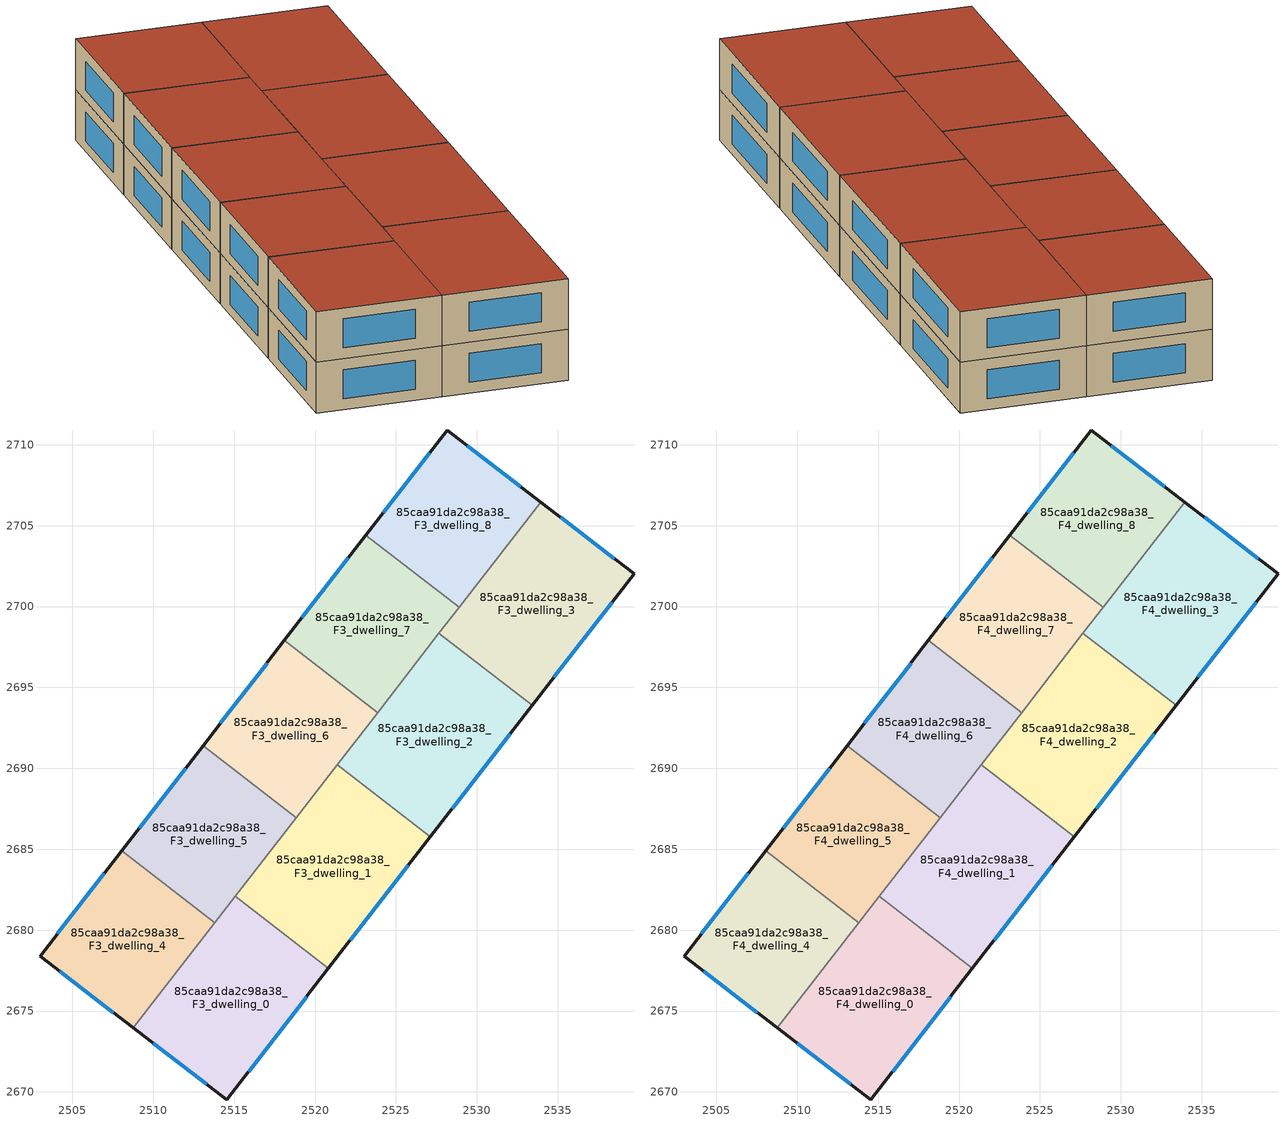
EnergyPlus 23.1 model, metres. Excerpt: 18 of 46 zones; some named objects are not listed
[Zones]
85caa91da2c98a38_F3_dwelling_0
 floor to 85caa91da2c98a38_F2_dwelling_0 (EU_floor_Construction): 2520.82,2677.64 2514.54,2669.52 2508.77,2673.96 2515.07,2682.09 z9
 wall outside (EU_wall_Construction): 2508.77,2673.96 2514.54,2669.52 2520.82,2677.64 z9:12
 wall to 85caa91da2c98a38_F3_dwelling_1 (EU_wall_Construction): 2520.82,2677.64 2515.07,2682.09 z9:12
 wall to 85caa91da2c98a38_F3_dwelling_4 (EU_wall_Construction): 2513.79,2680.45 2508.77,2673.96 z9:12
 wall to 85caa91da2c98a38_F3_dwelling_5 (EU_wall_Construction): 2515.07,2682.09 2513.79,2680.45 z9:12
 window (EU_Window_Construction): 2515.88,2671.26 2519.48,2675.9 / 2510,2673.01 2513.3,2670.47 z9.64:11.36
85caa91da2c98a38_F3_dwelling_1
 floor to 85caa91da2c98a38_F2_dwelling_1 (EU_floor_Construction): 2527.12,2685.76 2520.82,2677.64 2515.07,2682.09 2521.36,2690.22 z9
 wall outside (EU_wall_Construction): 2520.82,2677.64 2527.12,2685.76 z9:12
 wall to 85caa91da2c98a38_F3_dwelling_2 (EU_wall_Construction): 2527.12,2685.76 2521.36,2690.22 z9:12
 wall to 85caa91da2c98a38_F3_dwelling_5 (EU_wall_Construction): 2518.83,2686.95 2515.07,2682.09 z9:12
 wall to 85caa91da2c98a38_F3_dwelling_6 (EU_wall_Construction): 2521.36,2690.22 2518.83,2686.95 z9:12
 window (EU_Window_Construction): 2522.17,2679.38 2525.77,2684.02 z9.64:11.36
85caa91da2c98a38_F3_dwelling_2
 floor to 85caa91da2c98a38_F2_dwelling_2 (EU_floor_Construction): 2533.41,2693.89 2527.12,2685.76 2521.36,2690.22 2527.66,2698.34 z9
 wall outside (EU_wall_Construction): 2527.12,2685.76 2533.41,2693.89 z9:12
 wall to 85caa91da2c98a38_F3_dwelling_3 (EU_wall_Construction): 2533.41,2693.89 2527.66,2698.34 z9:12
 wall to 85caa91da2c98a38_F3_dwelling_7 (EU_wall_Construction): 2527.66,2698.34 2523.86,2693.45 z9:12
 wall to 85caa91da2c98a38_F3_dwelling_6 (EU_wall_Construction): 2523.86,2693.45 2521.36,2690.22 z9:12
 window (EU_Window_Construction): 2528.46,2687.5 2532.06,2692.15 z9.64:11.36
85caa91da2c98a38_F3_dwelling_3
 floor to 85caa91da2c98a38_F2_dwelling_3 (EU_floor_Construction): 2539.71,2702.02 2533.41,2693.89 2527.66,2698.34 2533.94,2706.46 z9
 wall outside (EU_wall_Construction): 2533.41,2693.89 2539.71,2702.02 2533.94,2706.46 z9:12
 wall to 85caa91da2c98a38_F3_dwelling_8 (EU_wall_Construction): 2533.94,2706.46 2528.9,2699.95 z9:12
 wall to 85caa91da2c98a38_F3_dwelling_7 (EU_wall_Construction): 2528.9,2699.95 2527.66,2698.34 z9:12
 window (EU_Window_Construction): 2538.47,2702.97 2535.18,2705.51 / 2534.76,2695.63 2538.36,2700.28 z9.64:11.36
85caa91da2c98a38_F3_dwelling_4
 floor to 85caa91da2c98a38_F2_dwelling_4 (EU_floor_Construction): 2513.79,2680.45 2508.77,2673.96 2503,2678.39 2508.04,2684.91 z9
 wall outside (EU_wall_Construction): 2508.04,2684.91 2503,2678.39 2508.77,2673.96 z9:12
 wall to 85caa91da2c98a38_F3_dwelling_5 (EU_wall_Construction): 2513.79,2680.45 2508.04,2684.91 z9:12
 window (EU_Window_Construction): 2504.23,2677.44 2507.53,2674.91 / 2506.96,2683.51 2504.08,2679.79 z9.64:11.36
85caa91da2c98a38_F3_dwelling_5
 floor to 85caa91da2c98a38_F2_dwelling_5 (EU_floor_Construction): 2518.83,2686.95 2513.79,2680.45 2508.04,2684.91 2513.07,2691.41 z9
 wall outside (EU_wall_Construction): 2513.07,2691.41 2508.04,2684.91 z9:12
 wall to 85caa91da2c98a38_F3_dwelling_6 (EU_wall_Construction): 2518.83,2686.95 2513.07,2691.41 z9:12
 window (EU_Window_Construction): 2512,2690.01 2509.12,2686.3 z9.64:11.36
85caa91da2c98a38_F3_dwelling_6
 floor to 85caa91da2c98a38_F2_dwelling_6 (EU_floor_Construction): 2523.86,2693.45 2518.83,2686.95 2513.07,2691.41 2518.11,2697.9 z9
 wall outside (EU_wall_Construction): 2518.11,2697.9 2513.07,2691.41 z9:12
 wall to 85caa91da2c98a38_F3_dwelling_7 (EU_wall_Construction): 2523.86,2693.45 2518.11,2697.9 z9:12
 window (EU_Window_Construction): 2517.03,2696.51 2514.15,2692.8 z9.64:11.36
85caa91da2c98a38_F3_dwelling_7
 floor to 85caa91da2c98a38_F2_dwelling_7 (EU_floor_Construction): 2528.9,2699.95 2523.86,2693.45 2518.11,2697.9 2523.14,2704.4 z9
 wall outside (EU_wall_Construction): 2523.14,2704.4 2518.11,2697.9 z9:12
 wall to 85caa91da2c98a38_F3_dwelling_8 (EU_wall_Construction): 2528.9,2699.95 2523.14,2704.4 z9:12
 window (EU_Window_Construction): 2522.06,2703.01 2519.19,2699.3 z9.64:11.36
85caa91da2c98a38_F3_dwelling_8
 floor to 85caa91da2c98a38_F2_dwelling_8 (EU_floor_Construction): 2533.94,2706.46 2528.9,2699.95 2523.14,2704.4 2528.17,2710.89 z9
 wall outside (EU_wall_Construction): 2533.94,2706.46 2528.17,2710.89 2523.14,2704.4 z9:12
 window (EU_Window_Construction): 2527.09,2709.5 2524.22,2705.79 / 2532.7,2707.41 2529.41,2709.94 z9.64:11.36
85caa91da2c98a38_F4_dwelling_0
 floor to 85caa91da2c98a38_F3_dwelling_0 (EU_floor_Construction): 2520.82,2677.64 2514.54,2669.52 2508.77,2673.96 2515.07,2682.09 z12
 wall outside (EU_wall_Construction): 2508.77,2673.96 2514.54,2669.52 2520.82,2677.64 z12:15
 wall to 85caa91da2c98a38_F4_dwelling_1 (EU_wall_Construction): 2520.82,2677.64 2515.07,2682.09 z12:15
 wall to 85caa91da2c98a38_F4_dwelling_4 (EU_wall_Construction): 2513.79,2680.45 2508.77,2673.96 z12:15
 wall to 85caa91da2c98a38_F4_dwelling_5 (EU_wall_Construction): 2515.07,2682.09 2513.79,2680.45 z12:15
 window (EU_Window_Construction): 2515.88,2671.26 2519.48,2675.9 / 2510,2673.01 2513.3,2670.47 z12.64:14.36
 roof outside (EU_roof_Construction): 2514.54,2669.52 2520.82,2677.64 2515.07,2682.09 2508.77,2673.96 z15
85caa91da2c98a38_F4_dwelling_1
 floor to 85caa91da2c98a38_F3_dwelling_1 (EU_floor_Construction): 2527.12,2685.76 2520.82,2677.64 2515.07,2682.09 2521.36,2690.22 z12
 wall outside (EU_wall_Construction): 2520.82,2677.64 2527.12,2685.76 z12:15
 wall to 85caa91da2c98a38_F4_dwelling_2 (EU_wall_Construction): 2527.12,2685.76 2521.36,2690.22 z12:15
 wall to 85caa91da2c98a38_F4_dwelling_5 (EU_wall_Construction): 2518.83,2686.95 2515.07,2682.09 z12:15
 wall to 85caa91da2c98a38_F4_dwelling_6 (EU_wall_Construction): 2521.36,2690.22 2518.83,2686.95 z12:15
 window (EU_Window_Construction): 2522.17,2679.38 2525.77,2684.02 z12.64:14.36
 roof outside (EU_roof_Construction): 2520.82,2677.64 2527.12,2685.76 2521.36,2690.22 2515.07,2682.09 z15
85caa91da2c98a38_F4_dwelling_2
 floor to 85caa91da2c98a38_F3_dwelling_2 (EU_floor_Construction): 2533.41,2693.89 2527.12,2685.76 2521.36,2690.22 2527.66,2698.34 z12
 wall outside (EU_wall_Construction): 2527.12,2685.76 2533.41,2693.89 z12:15
 wall to 85caa91da2c98a38_F4_dwelling_3 (EU_wall_Construction): 2533.41,2693.89 2527.66,2698.34 z12:15
 wall to 85caa91da2c98a38_F4_dwelling_7 (EU_wall_Construction): 2527.66,2698.34 2523.86,2693.45 z12:15
 wall to 85caa91da2c98a38_F4_dwelling_6 (EU_wall_Construction): 2523.86,2693.45 2521.36,2690.22 z12:15
 window (EU_Window_Construction): 2528.46,2687.5 2532.06,2692.15 z12.64:14.36
 roof outside (EU_roof_Construction): 2527.12,2685.76 2533.41,2693.89 2527.66,2698.34 2521.36,2690.22 z15
85caa91da2c98a38_F4_dwelling_3
 floor to 85caa91da2c98a38_F3_dwelling_3 (EU_floor_Construction): 2539.71,2702.02 2533.41,2693.89 2527.66,2698.34 2533.94,2706.46 z12
 wall outside (EU_wall_Construction): 2533.41,2693.89 2539.71,2702.02 2533.94,2706.46 z12:15
 wall to 85caa91da2c98a38_F4_dwelling_8 (EU_wall_Construction): 2533.94,2706.46 2528.9,2699.95 z12:15
 wall to 85caa91da2c98a38_F4_dwelling_7 (EU_wall_Construction): 2528.9,2699.95 2527.66,2698.34 z12:15
 window (EU_Window_Construction): 2538.47,2702.97 2535.18,2705.51 / 2534.76,2695.63 2538.36,2700.28 z12.64:14.36
 roof outside (EU_roof_Construction): 2533.41,2693.89 2539.71,2702.02 2533.94,2706.46 2527.66,2698.34 z15
85caa91da2c98a38_F4_dwelling_4
 floor to 85caa91da2c98a38_F3_dwelling_4 (EU_floor_Construction): 2513.79,2680.45 2508.77,2673.96 2503,2678.39 2508.04,2684.91 z12
 wall outside (EU_wall_Construction): 2508.04,2684.91 2503,2678.39 2508.77,2673.96 z12:15
 wall to 85caa91da2c98a38_F4_dwelling_5 (EU_wall_Construction): 2513.79,2680.45 2508.04,2684.91 z12:15
 window (EU_Window_Construction): 2504.23,2677.44 2507.53,2674.91 / 2506.96,2683.51 2504.08,2679.79 z12.64:14.36
 roof outside (EU_roof_Construction): 2508.77,2673.96 2513.79,2680.45 2508.04,2684.91 2503,2678.39 z15
85caa91da2c98a38_F4_dwelling_5
 floor to 85caa91da2c98a38_F3_dwelling_5 (EU_floor_Construction): 2518.83,2686.95 2513.79,2680.45 2508.04,2684.91 2513.07,2691.41 z12
 wall outside (EU_wall_Construction): 2513.07,2691.41 2508.04,2684.91 z12:15
 wall to 85caa91da2c98a38_F4_dwelling_6 (EU_wall_Construction): 2518.83,2686.95 2513.07,2691.41 z12:15
 window (EU_Window_Construction): 2512,2690.01 2509.12,2686.3 z12.64:14.36
 roof outside (EU_roof_Construction): 2513.79,2680.45 2518.83,2686.95 2513.07,2691.41 2508.04,2684.91 z15
85caa91da2c98a38_F4_dwelling_6
 floor to 85caa91da2c98a38_F3_dwelling_6 (EU_floor_Construction): 2523.86,2693.45 2518.83,2686.95 2513.07,2691.41 2518.11,2697.9 z12
 wall outside (EU_wall_Construction): 2518.11,2697.9 2513.07,2691.41 z12:15
 wall to 85caa91da2c98a38_F4_dwelling_7 (EU_wall_Construction): 2523.86,2693.45 2518.11,2697.9 z12:15
 window (EU_Window_Construction): 2517.03,2696.51 2514.15,2692.8 z12.64:14.36
 roof outside (EU_roof_Construction): 2518.83,2686.95 2523.86,2693.45 2518.11,2697.9 2513.07,2691.41 z15
85caa91da2c98a38_F4_dwelling_7
 floor to 85caa91da2c98a38_F3_dwelling_7 (EU_floor_Construction): 2528.9,2699.95 2523.86,2693.45 2518.11,2697.9 2523.14,2704.4 z12
 wall outside (EU_wall_Construction): 2523.14,2704.4 2518.11,2697.9 z12:15
 wall to 85caa91da2c98a38_F4_dwelling_8 (EU_wall_Construction): 2528.9,2699.95 2523.14,2704.4 z12:15
 window (EU_Window_Construction): 2522.06,2703.01 2519.19,2699.3 z12.64:14.36
 roof outside (EU_roof_Construction): 2523.86,2693.45 2528.9,2699.95 2523.14,2704.4 2518.11,2697.9 z15
85caa91da2c98a38_F4_dwelling_8
 floor to 85caa91da2c98a38_F3_dwelling_8 (EU_floor_Construction): 2533.94,2706.46 2528.9,2699.95 2523.14,2704.4 2528.17,2710.89 z12
 wall outside (EU_wall_Construction): 2533.94,2706.46 2528.17,2710.89 2523.14,2704.4 z12:15
 window (EU_Window_Construction): 2527.09,2709.5 2524.22,2705.79 / 2532.7,2707.41 2529.41,2709.94 z12.64:14.36
 roof outside (EU_roof_Construction): 2528.9,2699.95 2533.94,2706.46 2528.17,2710.89 2523.14,2704.4 z15
[Building]
EU S2 Campaign: North Axis=0; Terrain=City; Solar Distribution=FullExterior
[Site:Location]
Yerevan-Zvartnots.Intl.AP: Latitude=40.15; Longitude=44.383; Time Zone=4; Elevation=854
[SizingPeriod:WeatherFileDays]
AnnualSizingPeriod: Begin Month=1; Begin Day of Month=1; End Month=12; End Day of Month=31; Day of Week for Start Day=Monday; Use Weather File Daylight Saving Period=No; Use Weather File Rain and Snow Indicators=No
[MATERIAL]
EU_InternalMass_Material: Roughness=MediumRough; Thickness=0.1; Conductivity=1; Density=1800; Specific Heat=900; Thermal Absorptance=0.9; Solar Absorptance=0.7; Visible Absorptance=0.7
[MATERIAL:NOMASS] Roughness=MediumRough; Thermal Absorptance=0.9; Solar Absorptance=0.7; Visible Absorptance=0.7
Name | Thermal Resistance
EU_wall_NoMass | 1.05043
EU_roof_NoMass | 1.45357
EU_floor_NoMass | 0.478065
[WINDOWMATERIAL:SIMPLEGLAZINGSYSTEM]
EU_Window_SimpleGlazing: UFactor=2.5566; Solar Heat Gain Coefficient=0.75; Visible Transmittance=0.75
[CONSTRUCTION]
EU_wall_Construction: EU_wall_NoMass
EU_roof_Construction: EU_roof_NoMass
EU_floor_Construction: EU_floor_NoMass
EU_Window_Construction: EU_Window_SimpleGlazing
EU_InternalMass_Construction: EU_InternalMass_Material
[ZONE] Type=1; Multiplier=1; Ceiling Height=autocalculate; Floor Area=autocalculate; Part of Total Floor Area=Yes
Name | Volume
85caa91da2c98a38_F3_dwelling_0; 85caa91da2c98a38_F4_dwelling_0 | 224.368
85caa91da2c98a38_F3_dwelling_1; 85caa91da2c98a38_F4_dwelling_1 | 224.355
85caa91da2c98a38_F3_dwelling_2; 85caa91da2c98a38_F4_dwelling_2 | 224.392
85caa91da2c98a38_F3_dwelling_3; 85caa91da2c98a38_F4_dwelling_3 | 224.373
85caa91da2c98a38_F3_dwelling_4; 85caa91da2c98a38_F4_dwelling_4; 85caa91da2c98a38_F3_dwelling_8; 85caa91da2c98a38_F4_dwelling_8 | 179.518
85caa91da2c98a38_F3_dwelling_5; 85caa91da2c98a38_F4_dwelling_5; 85caa91da2c98a38_F3_dwelling_6; 85caa91da2c98a38_F4_dwelling_6 | 179.528
85caa91da2c98a38_F3_dwelling_7; 85caa91da2c98a38_F4_dwelling_7 | 179.496
[INTERNALMASS] Construction=EU_InternalMass_Construction
Name | Zone or ZoneList | Surface Area
85caa91da2c98a38_F3_dwelling_0_EU_InternalMass | 85caa91da2c98a38_F3_dwelling_0 | 74.7892
85caa91da2c98a38_F3_dwelling_1_EU_InternalMass | 85caa91da2c98a38_F3_dwelling_1 | 74.7853
85caa91da2c98a38_F3_dwelling_2_EU_InternalMass | 85caa91da2c98a38_F3_dwelling_2 | 74.8011
85caa91da2c98a38_F3_dwelling_3_EU_InternalMass | 85caa91da2c98a38_F3_dwelling_3 | 74.791
85caa91da2c98a38_F3_dwelling_4_EU_InternalMass | 85caa91da2c98a38_F3_dwelling_4 | 59.8393
85caa91da2c98a38_F3_dwelling_5_EU_InternalMass | 85caa91da2c98a38_F3_dwelling_5 | 59.8427
85caa91da2c98a38_F3_dwelling_6_EU_InternalMass | 85caa91da2c98a38_F3_dwelling_6 | 59.8427
85caa91da2c98a38_F3_dwelling_7_EU_InternalMass | 85caa91da2c98a38_F3_dwelling_7 | 59.8318
85caa91da2c98a38_F3_dwelling_8_EU_InternalMass | 85caa91da2c98a38_F3_dwelling_8 | 59.8393
85caa91da2c98a38_F4_dwelling_0_EU_InternalMass | 85caa91da2c98a38_F4_dwelling_0 | 74.7892
85caa91da2c98a38_F4_dwelling_1_EU_InternalMass | 85caa91da2c98a38_F4_dwelling_1 | 74.7853
85caa91da2c98a38_F4_dwelling_2_EU_InternalMass | 85caa91da2c98a38_F4_dwelling_2 | 74.8011
85caa91da2c98a38_F4_dwelling_3_EU_InternalMass | 85caa91da2c98a38_F4_dwelling_3 | 74.791
85caa91da2c98a38_F4_dwelling_4_EU_InternalMass | 85caa91da2c98a38_F4_dwelling_4 | 59.8393
85caa91da2c98a38_F4_dwelling_5_EU_InternalMass | 85caa91da2c98a38_F4_dwelling_5 | 59.8427
85caa91da2c98a38_F4_dwelling_6_EU_InternalMass | 85caa91da2c98a38_F4_dwelling_6 | 59.8427
85caa91da2c98a38_F4_dwelling_7_EU_InternalMass | 85caa91da2c98a38_F4_dwelling_7 | 59.8318
85caa91da2c98a38_F4_dwelling_8_EU_InternalMass | 85caa91da2c98a38_F4_dwelling_8 | 59.8393
[OTHEREQUIPMENT] Fuel Type=Electricity; Design Level Calculation Method=Watts/Area; Power per Zone Floor Area=1; Fraction Latent=0; Fraction Radiant=0; Fraction Lost=0; Carbon Dioxide Generation Rate=0; EndUse Subcategory=EU_Step8_InternalGains
Name | Zone or ZoneList or Space or SpaceList | Schedule
EU_Step8_InternalGain_85caa91da2c98a38_F3_dwelling_0_f000 | 85caa91da2c98a38_F3_dwelling_0 | EU_Step8_GainSchedule_85caa91da2c98a38_F3_dwelling_0_f000
EU_Step8_InternalGain_85caa91da2c98a38_F3_dwelling_1_f000 | 85caa91da2c98a38_F3_dwelling_1 | EU_Step8_GainSchedule_85caa91da2c98a38_F3_dwelling_1_f000
EU_Step8_InternalGain_85caa91da2c98a38_F3_dwelling_2_f000 | 85caa91da2c98a38_F3_dwelling_2 | EU_Step8_GainSchedule_85caa91da2c98a38_F3_dwelling_2_f000
EU_Step8_InternalGain_85caa91da2c98a38_F3_dwelling_3_f000 | 85caa91da2c98a38_F3_dwelling_3 | EU_Step8_GainSchedule_85caa91da2c98a38_F3_dwelling_3_f000
EU_Step8_InternalGain_85caa91da2c98a38_F3_dwelling_4_f000 | 85caa91da2c98a38_F3_dwelling_4 | EU_Step8_GainSchedule_85caa91da2c98a38_F3_dwelling_4_f000
EU_Step8_InternalGain_85caa91da2c98a38_F3_dwelling_5_f000 | 85caa91da2c98a38_F3_dwelling_5 | EU_Step8_GainSchedule_85caa91da2c98a38_F3_dwelling_5_f000
EU_Step8_InternalGain_85caa91da2c98a38_F3_dwelling_6_f000 | 85caa91da2c98a38_F3_dwelling_6 | EU_Step8_GainSchedule_85caa91da2c98a38_F3_dwelling_6_f000
EU_Step8_InternalGain_85caa91da2c98a38_F3_dwelling_7_f000 | 85caa91da2c98a38_F3_dwelling_7 | EU_Step8_GainSchedule_85caa91da2c98a38_F3_dwelling_7_f000
EU_Step8_InternalGain_85caa91da2c98a38_F3_dwelling_8_f000 | 85caa91da2c98a38_F3_dwelling_8 | EU_Step8_GainSchedule_85caa91da2c98a38_F3_dwelling_8_f000
EU_Step8_InternalGain_85caa91da2c98a38_F4_dwelling_0_f000 | 85caa91da2c98a38_F4_dwelling_0 | EU_Step8_GainSchedule_85caa91da2c98a38_F4_dwelling_0_f000
EU_Step8_InternalGain_85caa91da2c98a38_F4_dwelling_1_f000 | 85caa91da2c98a38_F4_dwelling_1 | EU_Step8_GainSchedule_85caa91da2c98a38_F4_dwelling_1_f000
EU_Step8_InternalGain_85caa91da2c98a38_F4_dwelling_2_f000 | 85caa91da2c98a38_F4_dwelling_2 | EU_Step8_GainSchedule_85caa91da2c98a38_F4_dwelling_2_f000
EU_Step8_InternalGain_85caa91da2c98a38_F4_dwelling_3_f000 | 85caa91da2c98a38_F4_dwelling_3 | EU_Step8_GainSchedule_85caa91da2c98a38_F4_dwelling_3_f000
EU_Step8_InternalGain_85caa91da2c98a38_F4_dwelling_4_f000 | 85caa91da2c98a38_F4_dwelling_4 | EU_Step8_GainSchedule_85caa91da2c98a38_F4_dwelling_4_f000
EU_Step8_InternalGain_85caa91da2c98a38_F4_dwelling_5_f000 | 85caa91da2c98a38_F4_dwelling_5 | EU_Step8_GainSchedule_85caa91da2c98a38_F4_dwelling_5_f000
EU_Step8_InternalGain_85caa91da2c98a38_F4_dwelling_6_f000 | 85caa91da2c98a38_F4_dwelling_6 | EU_Step8_GainSchedule_85caa91da2c98a38_F4_dwelling_6_f000
EU_Step8_InternalGain_85caa91da2c98a38_F4_dwelling_7_f000 | 85caa91da2c98a38_F4_dwelling_7 | EU_Step8_GainSchedule_85caa91da2c98a38_F4_dwelling_7_f000
EU_Step8_InternalGain_85caa91da2c98a38_F4_dwelling_8_f000 | 85caa91da2c98a38_F4_dwelling_8 | EU_Step8_GainSchedule_85caa91da2c98a38_F4_dwelling_8_f000
[ZONEVENTILATION:DESIGNFLOWRATE] Schedule=EU_AlwaysOn; Design Flow Rate Calculation Method=AirChanges/Hour; Air Changes per Hour=0.557805; Ventilation Type=Natural; Fan Pressure Rise=0; Fan Total Efficiency=1; Constant Term Coefficient=1; Temperature Term Coefficient=0; Velocity Term Coefficient=0; Velocity Squared Term Coefficient=0; Minimum Indoor Temperature=-100; Maximum Indoor Temperature=100; Delta Temperature=-100; Minimum Outdoor Temperature=-100; Maximum Outdoor Temperature=100; Maximum Wind Speed=40
Name | Zone or ZoneList or Space or SpaceList
EU_ConstantAir_85caa91da2c98a38_F3_dwelling_0 | 85caa91da2c98a38_F3_dwelling_0
EU_ConstantAir_85caa91da2c98a38_F3_dwelling_1 | 85caa91da2c98a38_F3_dwelling_1
EU_ConstantAir_85caa91da2c98a38_F3_dwelling_2 | 85caa91da2c98a38_F3_dwelling_2
EU_ConstantAir_85caa91da2c98a38_F3_dwelling_3 | 85caa91da2c98a38_F3_dwelling_3
EU_ConstantAir_85caa91da2c98a38_F3_dwelling_4 | 85caa91da2c98a38_F3_dwelling_4
EU_ConstantAir_85caa91da2c98a38_F3_dwelling_5 | 85caa91da2c98a38_F3_dwelling_5
EU_ConstantAir_85caa91da2c98a38_F3_dwelling_6 | 85caa91da2c98a38_F3_dwelling_6
EU_ConstantAir_85caa91da2c98a38_F3_dwelling_7 | 85caa91da2c98a38_F3_dwelling_7
EU_ConstantAir_85caa91da2c98a38_F3_dwelling_8 | 85caa91da2c98a38_F3_dwelling_8
EU_ConstantAir_85caa91da2c98a38_F4_dwelling_0 | 85caa91da2c98a38_F4_dwelling_0
EU_ConstantAir_85caa91da2c98a38_F4_dwelling_1 | 85caa91da2c98a38_F4_dwelling_1
EU_ConstantAir_85caa91da2c98a38_F4_dwelling_2 | 85caa91da2c98a38_F4_dwelling_2
EU_ConstantAir_85caa91da2c98a38_F4_dwelling_3 | 85caa91da2c98a38_F4_dwelling_3
EU_ConstantAir_85caa91da2c98a38_F4_dwelling_4 | 85caa91da2c98a38_F4_dwelling_4
EU_ConstantAir_85caa91da2c98a38_F4_dwelling_5 | 85caa91da2c98a38_F4_dwelling_5
EU_ConstantAir_85caa91da2c98a38_F4_dwelling_6 | 85caa91da2c98a38_F4_dwelling_6
EU_ConstantAir_85caa91da2c98a38_F4_dwelling_7 | 85caa91da2c98a38_F4_dwelling_7
EU_ConstantAir_85caa91da2c98a38_F4_dwelling_8 | 85caa91da2c98a38_F4_dwelling_8
[HVACTEMPLATE:ZONE:IDEALLOADSAIRSYSTEM] System Availability Schedule=EU_AlwaysOn; Maximum Heating Supply Air Temperature=50; Minimum Cooling Supply Air Temperature=13; Maximum Heating Supply Air Humidity Ratio=0.0156; Minimum Cooling Supply Air Humidity Ratio=0.0077; Heating Limit=NoLimit; Cooling Limit=NoLimit; Heating Availability Schedule=EU_AlwaysOn; Cooling Availability Schedule=EU_CoolingOff; Dehumidification Control Type=ConstantSensibleHeatRatio; Cooling Sensible Heat Ratio=0.7; Dehumidification Setpoint=60; Humidification Control Type=None; Humidification Setpoint=30; Outdoor Air Method=None; Outdoor Air Flow Rate per Person=0.00944; Outdoor Air Flow Rate per Zone Floor Area=0; Outdoor Air Flow Rate per Zone=0; Demand Controlled Ventilation Type=None; Outdoor Air Economizer Type=NoEconomizer; Heat Recovery Type=None; Sensible Heat Recovery Effectiveness=0.7; Latent Heat Recovery Effectiveness=0.65
Name | Template Thermostat
85caa91da2c98a38_F3_dwelling_0 | EU_HeatOnly_85caa91da2c98a38_F3_dwelling_0
85caa91da2c98a38_F3_dwelling_1 | EU_HeatOnly_85caa91da2c98a38_F3_dwelling_1
85caa91da2c98a38_F3_dwelling_2 | EU_HeatOnly_85caa91da2c98a38_F3_dwelling_2
85caa91da2c98a38_F3_dwelling_3 | EU_HeatOnly_85caa91da2c98a38_F3_dwelling_3
85caa91da2c98a38_F3_dwelling_4 | EU_HeatOnly_85caa91da2c98a38_F3_dwelling_4
85caa91da2c98a38_F3_dwelling_5 | EU_HeatOnly_85caa91da2c98a38_F3_dwelling_5
85caa91da2c98a38_F3_dwelling_6 | EU_HeatOnly_85caa91da2c98a38_F3_dwelling_6
85caa91da2c98a38_F3_dwelling_7 | EU_HeatOnly_85caa91da2c98a38_F3_dwelling_7
85caa91da2c98a38_F3_dwelling_8 | EU_HeatOnly_85caa91da2c98a38_F3_dwelling_8
85caa91da2c98a38_F4_dwelling_0 | EU_HeatOnly_85caa91da2c98a38_F4_dwelling_0
85caa91da2c98a38_F4_dwelling_1 | EU_HeatOnly_85caa91da2c98a38_F4_dwelling_1
85caa91da2c98a38_F4_dwelling_2 | EU_HeatOnly_85caa91da2c98a38_F4_dwelling_2
85caa91da2c98a38_F4_dwelling_3 | EU_HeatOnly_85caa91da2c98a38_F4_dwelling_3
85caa91da2c98a38_F4_dwelling_4 | EU_HeatOnly_85caa91da2c98a38_F4_dwelling_4
85caa91da2c98a38_F4_dwelling_5 | EU_HeatOnly_85caa91da2c98a38_F4_dwelling_5
85caa91da2c98a38_F4_dwelling_6 | EU_HeatOnly_85caa91da2c98a38_F4_dwelling_6
85caa91da2c98a38_F4_dwelling_7 | EU_HeatOnly_85caa91da2c98a38_F4_dwelling_7
85caa91da2c98a38_F4_dwelling_8 | EU_HeatOnly_85caa91da2c98a38_F4_dwelling_8
[SIZING:ZONE] Zone Cooling Design Supply Air Temperature Input Method=SupplyAirTemperature; Zone Cooling Design Supply Air Temperature=13; Zone Heating Design Supply Air Temperature Input Method=SupplyAirTemperature; Zone Heating Design Supply Air Temperature=50; Zone Cooling Design Supply Air Humidity Ratio=0.008; Zone Heating Design Supply Air Humidity Ratio=0.008; Cooling Design Air Flow Method=DesignDay; Cooling Design Air Flow Rate=0; Cooling Minimum Air Flow per Zone Floor Area=0.000762; Cooling Minimum Air Flow=0; Cooling Minimum Air Flow Fraction=0.2; Heating Design Air Flow Method=DesignDay; Heating Design Air Flow Rate=0; Heating Maximum Air Flow per Zone Floor Area=0.002032; Heating Maximum Air Flow=0.141576; Heating Maximum Air Flow Fraction=0.3; Account for Dedicated Outdoor Air System=No; Dedicated Outdoor Air System Control Strategy=NeutralSupplyAir; Dedicated Outdoor Air Low Setpoint Temperature for Design=autosize; Dedicated Outdoor Air High Setpoint Temperature for Design=autosize; Zone Load Sizing Method=Sensible Load Only No Latent Load; Zone Latent Cooling Design Supply Air Humidity Ratio Input Method=HumidityRatioDifference; Zone Cooling Design Supply Air Humidity Ratio Difference=0.005; Zone Latent Heating Design Supply Air Humidity Ratio Input Method=HumidityRatioDifference; Zone Humidification Design Supply Air Humidity Ratio Difference=0.005
85caa91da2c98a38_F3_dwelling_0; 85caa91da2c98a38_F3_dwelling_1; 85caa91da2c98a38_F3_dwelling_2; 85caa91da2c98a38_F3_dwelling_3; 85caa91da2c98a38_F3_dwelling_4; 85caa91da2c98a38_F3_dwelling_5; 85caa91da2c98a38_F3_dwelling_6; 85caa91da2c98a38_F3_dwelling_7; 85caa91da2c98a38_F3_dwelling_8; 85caa91da2c98a38_F4_dwelling_0; 85caa91da2c98a38_F4_dwelling_1; 85caa91da2c98a38_F4_dwelling_2; 85caa91da2c98a38_F4_dwelling_3; 85caa91da2c98a38_F4_dwelling_4; 85caa91da2c98a38_F4_dwelling_5; 85caa91da2c98a38_F4_dwelling_6; 85caa91da2c98a38_F4_dwelling_7; 85caa91da2c98a38_F4_dwelling_8
[SCHEDULE:CONSTANT]
Name | Hourly Value
EU_AlwaysOn | 1
EU_CoolingOff | 0
[SCHEDULE:FILE] Column Number=1; Rows to Skip at Top=0; Number of Hours of Data=8760; Column Separator=Comma; Interpolate to Timestep=No; Minutes per Item=60; Adjust Schedule for Daylight Savings=Yes
Name | File
EU_Step8_GainSchedule_85caa91da2c98a38_F3_dwelling_0_f000 | ../../schedules/85caa91da2c98a38/85caa91da2c98a38_F3_dwelling_0_f000_gain.csv
EU_Step8_GainSchedule_85caa91da2c98a38_F3_dwelling_1_f000 | ../../schedules/85caa91da2c98a38/85caa91da2c98a38_F3_dwelling_1_f000_gain.csv
EU_Step8_GainSchedule_85caa91da2c98a38_F3_dwelling_2_f000 | ../../schedules/85caa91da2c98a38/85caa91da2c98a38_F3_dwelling_2_f000_gain.csv
EU_Step8_GainSchedule_85caa91da2c98a38_F3_dwelling_3_f000 | ../../schedules/85caa91da2c98a38/85caa91da2c98a38_F3_dwelling_3_f000_gain.csv
EU_Step8_GainSchedule_85caa91da2c98a38_F3_dwelling_4_f000 | ../../schedules/85caa91da2c98a38/85caa91da2c98a38_F3_dwelling_4_f000_gain.csv
EU_Step8_GainSchedule_85caa91da2c98a38_F3_dwelling_5_f000 | ../../schedules/85caa91da2c98a38/85caa91da2c98a38_F3_dwelling_5_f000_gain.csv
EU_Step8_GainSchedule_85caa91da2c98a38_F3_dwelling_6_f000 | ../../schedules/85caa91da2c98a38/85caa91da2c98a38_F3_dwelling_6_f000_gain.csv
EU_Step8_GainSchedule_85caa91da2c98a38_F3_dwelling_7_f000 | ../../schedules/85caa91da2c98a38/85caa91da2c98a38_F3_dwelling_7_f000_gain.csv
EU_Step8_GainSchedule_85caa91da2c98a38_F3_dwelling_8_f000 | ../../schedules/85caa91da2c98a38/85caa91da2c98a38_F3_dwelling_8_f000_gain.csv
EU_Step8_GainSchedule_85caa91da2c98a38_F4_dwelling_0_f000 | ../../schedules/85caa91da2c98a38/85caa91da2c98a38_F4_dwelling_0_f000_gain.csv
EU_Step8_GainSchedule_85caa91da2c98a38_F4_dwelling_1_f000 | ../../schedules/85caa91da2c98a38/85caa91da2c98a38_F4_dwelling_1_f000_gain.csv
EU_Step8_GainSchedule_85caa91da2c98a38_F4_dwelling_2_f000 | ../../schedules/85caa91da2c98a38/85caa91da2c98a38_F4_dwelling_2_f000_gain.csv
EU_Step8_GainSchedule_85caa91da2c98a38_F4_dwelling_3_f000 | ../../schedules/85caa91da2c98a38/85caa91da2c98a38_F4_dwelling_3_f000_gain.csv
EU_Step8_GainSchedule_85caa91da2c98a38_F4_dwelling_4_f000 | ../../schedules/85caa91da2c98a38/85caa91da2c98a38_F4_dwelling_4_f000_gain.csv
EU_Step8_GainSchedule_85caa91da2c98a38_F4_dwelling_5_f000 | ../../schedules/85caa91da2c98a38/85caa91da2c98a38_F4_dwelling_5_f000_gain.csv
EU_Step8_GainSchedule_85caa91da2c98a38_F4_dwelling_6_f000 | ../../schedules/85caa91da2c98a38/85caa91da2c98a38_F4_dwelling_6_f000_gain.csv
EU_Step8_GainSchedule_85caa91da2c98a38_F4_dwelling_7_f000 | ../../schedules/85caa91da2c98a38/85caa91da2c98a38_F4_dwelling_7_f000_gain.csv
EU_Step8_GainSchedule_85caa91da2c98a38_F4_dwelling_8_f000 | ../../schedules/85caa91da2c98a38/85caa91da2c98a38_F4_dwelling_8_f000_gain.csv
